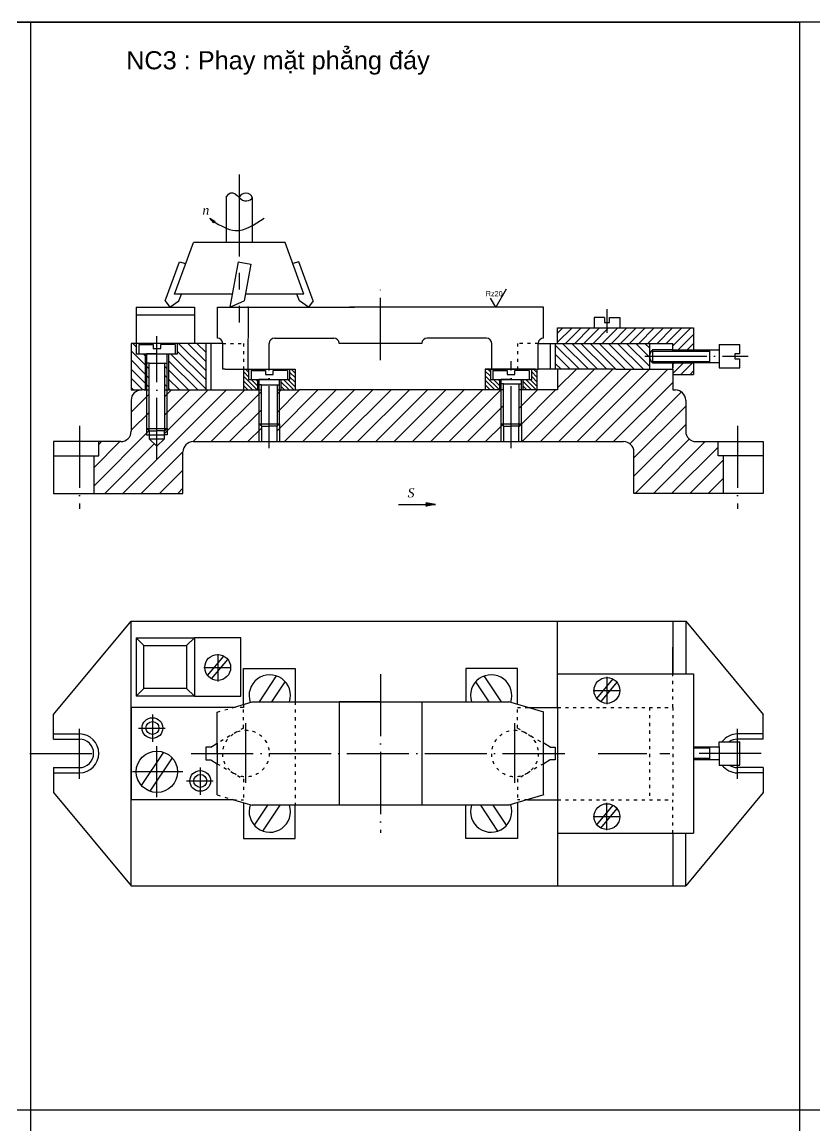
# Model space of a CAD drawing. Header units: inches. Extents: x 12 to 1202, y 8 to 849.
# Drawn here: x 604.4 to 911, y 422.1 to 848.8 of the extents above; entities that cross this region are included whole.
import ezdxf

# ---------------------------------------------------------------- set-up
doc = ezdxf.new("R2010")
doc.units = ezdxf.units.IN
doc.header["$MEASUREMENT"] = 0
for name, pattern in [('ACAD_ISO03W100', [30, 12, -18]), ('ACAD_ISO04W100', [30, 24, -3, 0, -3]), ('CENTER', [50.8, 31.75, -6.35, 6.35, -6.35])]:
    doc.linetypes.add(name, pattern=pattern)
for name, color, linetype in [('duong tam', 1, 'ACAD_ISO04W100'), ('gach VL', 4, 'Continuous'), ('kich thuoc', 3, 'Continuous'), ('net khuat', 2, 'ACAD_ISO03W100'), ('net manh', 5, 'Continuous')]:
    doc.layers.add(name, color=color, linetype=linetype)
doc.layers.add('net dam', color=7, linetype='Continuous', lineweight=30)
doc.styles.get("Standard").update_dxf_attribs({"font": 'arial.ttf'})
doc.dimstyles.get("Standard").update_dxf_attribs({"dimtxt": 0.18, "dimasz": 0.18, "dimexe": 0.18, "dimexo": 0.0625, "dimgap": 0.09, "dimtad": 0, "dimtih": 1, "dimtoh": 1, "dimdec": 4, "dimzin": 0, "dimdsep": 46, "dimtxsty": 'Standard', "dimcen": 0.09, "dimadec": 0, "dimazin": 0, "dimtfac": 1, "dimtdec": 4, "dimtofl": 0, "dimtmove": 0, "dimatfit": 3, "dimfxl": 1, "dimtolj": 1, "dimtzin": 0, "dimarcsym": 0})
pattern_1 = [(135, (-11890.9333, -1289.4559), (-1.76776695, -1.76776695), [])]
pattern_2 = [(135, (-11890.9333, -1289.4559), (-0.88388348, -0.88388348), [])]

# ---------------------------------------------------------------- blocks, each defined once
blk = doc.blocks.new('*D30')
at = {"layer": 'Defpoints', "color": 0, "transparency": 16777216}
for p in [(691.81, 738.61), (692.01, 738.61), (692.01, 714.61)]:
    blk.add_point(p, dxfattribs=at)
at = {"layer": 'kich thuoc', "color": 0, "lineweight": -2, "transparency": 16777216}
for p, q in [((691.94, 738.61), (691.63, 738.61)), ((691.81, 738.43), (691.81, 726.79)), ((691.81, 714.79), (691.81, 726.43)), ((691.94, 714.61), (691.63, 714.61))]:
    blk.add_line(p, q, dxfattribs=at)
at = {"layer": 'kich thuoc', "color": 0, "transparency": 16777216}
for points in [[(691.78, 738.43), (691.84, 738.43), (691.81, 738.61)], [(691.78, 714.79), (691.84, 714.79), (691.81, 714.61)]]:
    blk.add_solid(points, dxfattribs=at)
at = {"layer": 'kich thuoc', "color": 0, "transparency": 16777216, "insert": (691.81, 726.61), "char_height": 0.18, "attachment_point": 5}
blk.add_mtext('\\A1;12{\\H0.7x;\\S%%P0.1^ ;}', dxfattribs=at)

msp = doc.modelspace()

# ---------------------------------------------------------------- hatches: boundary and pattern name
at = {"layer": 'gach VL'}
h = msp.add_hatch(dxfattribs=at)
h.set_pattern_fill('ANSI31', color=256, scale=20)
h.set_pattern_definition([(45, (-11890.9333, -1289.4559), (-1.76776695, 1.76776695), [])])
h.paths.add_polyline_path([(864.00708, 730.61357), (856.00708, 730.61357), (811.50708, 730.61357), (811.50708, 724.61357), (829.00708, 724.61357), (830.94703, 724.61357), (856.00708, 724.61357), (856.00708, 722.11357), (864.00708, 722.11357), (864.00708, 727.61357)])
h.paths.add_polyline_path([(864.00708, 717.11357), (856.00708, 717.11357), (856.00708, 715.11357), (856.00708, 714.61357), (856.00708, 712.61357), (864.00708, 712.61357)])
h.paths.add_polyline_path([(864.00708, 722.11357), (856.00708, 722.11357), (856.00708, 721.61357), (864.00708, 721.61357)])
h.paths.add_polyline_path([(864.00708, 717.61357), (856.00708, 717.61357), (856.00708, 717.11357), (864.00708, 717.11357)])
h = msp.add_hatch(dxfattribs=at)
h.set_pattern_fill('ANSI31', color=256, scale=20, angle=90)
h.set_pattern_definition(pattern_1)
h.paths.add_polyline_path([(653.56828, 716.95371), (652.56828, 716.95371), (652.56828, 706.61357), (653.56828, 706.61357)])
h.paths.add_polyline_path([(660.56828, 716.95371), (659.56828, 716.95371), (659.56828, 706.61357), (660.56828, 706.61357)])
h.paths.add_polyline_path([(652.06828, 706.61357), (652.06828, 720.61357), (648.56828, 720.61357), (648.56828, 724.61357), (646.62413, 724.61357), (646.62413, 706.61357), (650.62413, 706.61357)])
h.paths.add_polyline_path([(661.06828, 720.61357), (661.06828, 706.61357), (675.44071, 706.61357), (675.44071, 724.61357), (664.56828, 724.61357), (664.56828, 720.61357)])
h = msp.add_hatch(dxfattribs=at)
h.set_pattern_fill('ANSI31', color=256, scale=20, angle=90)
h.set_pattern_definition(pattern_1)
h.paths.add_polyline_path([(847.00708, 724.61357), (830.94703, 724.61357), (829.00708, 724.61357), (810.57346, 724.61357), (810.57346, 714.61357), (829.00708, 714.61357), (830.94703, 714.61357), (834.00708, 714.61357), (847.00708, 714.61357)])
h = msp.add_hatch(dxfattribs=at)
h.set_pattern_fill('ANSI31', color=256, scale=40)
h.set_pattern_definition([(45, (-11890.9333, -1289.456), (-3.535534, 3.535534), [])])
edge = h.paths.add_edge_path()
edge.add_arc((670.62413, 682.61357), 4, 90, 180, ccw=False)
edge.add_line((670.62413, 686.61357), (696.00708, 686.61357))
edge.add_line((696.00708, 686.61357), (696.00708, 693.55199))
edge.add_line((696.00708, 693.55199), (696.00708, 702.76174))
edge.add_line((696.00708, 702.76174), (696.00708, 706.61357))
edge.add_line((696.00708, 706.61357), (660.56828, 706.61357))
edge.add_line((660.56828, 706.61357), (660.56828, 691.74087))
edge.add_line((660.56828, 691.74087), (660.56828, 687.74087))
edge.add_line((660.56828, 687.74087), (659.56828, 687.74087))
edge.add_line((659.56828, 687.74087), (656.56828, 684.92613))
edge.add_line((656.56828, 684.92613), (653.56828, 687.74087))
edge.add_line((653.56828, 687.74087), (652.56828, 687.74087))
edge.add_line((652.56828, 687.74087), (652.56828, 691.74087))
edge.add_line((652.56828, 691.74087), (652.56828, 706.61357))
edge.add_line((652.56828, 706.61357), (651.62413, 706.61357))
edge.add_line((651.62413, 706.61357), (650.62413, 706.61357))
edge.add_arc((650.62413, 702.61357), 4, 90, 180)
edge.add_line((646.62413, 702.61357), (646.62413, 690.61357))
edge.add_arc((642.62413, 690.61357), 4, -90, 0, ccw=False)
edge.add_line((642.62413, 686.61357), (634.12413, 686.61357))
edge.add_line((634.12413, 686.61357), (634.12413, 681.11357))
edge.add_line((634.12413, 681.11357), (632.12413, 681.11357))
edge.add_line((632.12413, 681.11357), (632.12413, 666.61357))
edge.add_line((632.12413, 666.61357), (666.62413, 666.61357))
edge.add_line((666.62413, 666.61357), (666.62413, 682.61357))
h.paths.add_polyline_path([(653.56828, 706.61357), (652.56828, 706.61357), (652.56828, 691.74087), (653.56828, 691.74087)], flags=17)
h.paths.add_polyline_path([(653.56828, 690.74087), (652.56828, 691.74087), (652.56828, 687.74087), (653.56828, 687.74087)], flags=17)
h.paths.add_polyline_path([(660.56828, 691.74087), (659.56828, 690.74087), (659.56828, 687.74087), (660.56828, 687.74087)], flags=17)
h.paths.add_polyline_path([(660.56828, 706.61357), (659.56828, 706.61357), (659.56828, 691.74087), (660.56828, 691.74087)], flags=17)
h.paths.add_polyline_path([(697.00708, 702.76174), (697.00708, 706.61357), (696.00708, 706.61357), (696.00708, 702.76174), (696.00708, 693.55199), (697.00708, 693.55199)])
h.paths.add_polyline_path([(697.00708, 692.55199), (696.00708, 693.55199), (696.00708, 686.61357), (697.00708, 686.61357)])
h.paths.add_polyline_path([(704.00708, 702.76174), (704.00708, 706.61357), (703.00708, 706.61357), (703.00708, 702.76174), (703.00708, 693.55199), (704.00708, 693.55199)])
h.paths.add_polyline_path([(704.00708, 693.55199), (703.00708, 692.55199), (703.00708, 686.61357), (704.00708, 686.61357)])
h.paths.add_polyline_path([(789.50708, 693.55199), (789.50708, 702.76174), (789.50708, 706.61357), (711.62413, 706.61357), (704.00708, 706.61357), (704.00708, 702.76174), (704.00708, 693.55199), (704.00708, 686.61357), (789.50708, 686.61357)])
h.paths.add_polyline_path([(790.50708, 702.76174), (790.50708, 706.61357), (789.50708, 706.61357), (789.50708, 702.76174), (789.50708, 693.55199), (790.50708, 693.55199)])
h.paths.add_polyline_path([(797.50708, 702.76174), (797.50708, 706.61357), (796.50708, 706.61357), (796.50708, 702.76174), (796.50708, 693.55199), (797.50708, 693.55199)])
h.paths.add_polyline_path([(790.50708, 692.55199), (789.50708, 693.55199), (789.50708, 686.61357), (790.50708, 686.61357)])
h.paths.add_polyline_path([(797.50708, 693.55199), (796.50708, 692.55199), (796.50708, 686.61357), (797.50708, 686.61357)])
edge = h.paths.add_edge_path()
edge.add_arc((857.00708, 702.61357), 4, 0, 90)
edge.add_line((857.00708, 706.61357), (856.00708, 706.61357))
edge.add_line((856.00708, 706.61357), (856.00708, 712.61357))
edge.add_line((856.00708, 712.61357), (856.00708, 714.61357))
edge.add_line((856.00708, 714.61357), (834.00708, 714.61357))
edge.add_line((834.00708, 714.61357), (830.94703, 714.61357))
edge.add_line((830.94703, 714.61357), (829.00708, 714.61357))
edge.add_line((829.00708, 714.61357), (811.50708, 714.61357))
edge.add_line((811.50708, 714.61357), (811.50708, 706.61357))
edge.add_line((811.50708, 706.61357), (797.50708, 706.61357))
edge.add_line((797.50708, 706.61357), (797.50708, 702.76174))
edge.add_line((797.50708, 702.76174), (797.50708, 693.55199))
edge.add_line((797.50708, 693.55199), (797.50708, 686.61357))
edge.add_line((797.50708, 686.61357), (837.00708, 686.61357))
edge.add_arc((837.00708, 682.61357), 4, 0, 90, ccw=False)
edge.add_line((841.00708, 682.61357), (841.00708, 666.61357))
edge.add_line((841.00708, 666.61357), (875.50708, 666.61357))
edge.add_line((875.50708, 666.61357), (875.50708, 681.11357))
edge.add_line((875.50708, 681.11357), (873.50708, 681.11357))
edge.add_line((873.50708, 681.11357), (873.50708, 686.61357))
edge.add_line((873.50708, 686.61357), (865.00708, 686.61357))
edge.add_arc((865.00708, 690.61357), 4, 180, 270, ccw=False)
edge.add_line((861.00708, 690.61357), (861.00708, 702.61357))
h = msp.add_hatch(dxfattribs=at)
h.set_pattern_fill('ANSI31', color=256, scale=10, angle=90)
h.set_pattern_definition(pattern_2)
h.paths.add_polyline_path([(695.50708, 706.61357), (695.50708, 710.61357), (692.00708, 710.61357), (692.00708, 714.61357), (690.00708, 714.61357), (690.00708, 706.61357)])
h.paths.add_polyline_path([(704.50708, 710.61357), (704.50708, 706.61357), (710.00708, 706.61357), (710.00708, 714.61357), (708.00708, 714.61357), (708.00708, 710.61357)])
h = msp.add_hatch(dxfattribs=at)
h.set_pattern_fill('ANSI31', color=256, scale=10, angle=90)
h.set_pattern_definition(pattern_2)
h.paths.add_polyline_path([(789.00708, 706.61357), (789.00708, 710.61357), (785.50708, 710.61357), (785.50708, 714.61357), (783.50708, 714.61357), (783.50708, 706.61357)])
h.paths.add_polyline_path([(798.00708, 710.61357), (798.00708, 706.61357), (803.50708, 706.61357), (803.50708, 714.61357), (801.50708, 714.61357), (801.50708, 710.61357)])
at = {"layer": 'net dam'}
h = msp.add_hatch(color=256, dxfattribs=at)
h.paths.add_polyline_path([(677.05993, 772.97593), (677.21726, 772.79482, 0.066389617), (678.49287, 771.71164), (679.04467, 771.75849)])
h.paths.add_polyline_path([(677.21726, 772.79482), (678.5905, 771.21405), (678.49287, 771.71164, -0.066389617)])
h = msp.add_hatch(color=256, dxfattribs=at)
h.paths.add_polyline_path([(761.26906, 662.32195), (760.55357, 661.69368), (764.3193, 662.32195)])
h.paths.add_polyline_path([(764.3193, 662.32195), (760.55357, 662.95022), (761.26906, 662.32195)])

# ---------------------------------------------------------------- linework, layer by layer
at = {"layer": 'duong tam', "linetype": 'CENTER'}
msp.add_line((688.37955, 789.93461), (688.37955, 732.69646), dxfattribs=at)
at = {"layer": 'duong tam'}
for p, q in [((743.00708, 718.16177), (743.00708, 746.55531)), ((830.5644, 737.80617), (830.5644, 728.72272)), ((656.56828, 679.52359), (656.56828, 727.37781)), ((700.00708, 684.03491), (700.00708, 717.70857)), ((793.50708, 684.03491), (793.50708, 717.70857)), ((845.20425, 719.61357), (885.22828, 719.61357)), ((626.62413, 692.74584), (626.62413, 660.6243)), ((881.00708, 692.74584), (881.00708, 660.6243)), ((680.07983, 604.52028), (680.07983, 593.96268)), ((674.73051, 599.32551), (685.0614, 599.32551)), ((743.00708, 596.75924), (743.00708, 535.36462)), ((830.5644, 595.65508), (830.5644, 585.09748)), ((825.21508, 590.46031), (835.54597, 590.46031)), ((654.84211, 581.11561), (654.84211, 570.558)), ((691.00708, 554.71795), (691.00708, 577.8246)), ((795.00708, 554.71795), (795.00708, 577.8246)), ((626.61538, 556.21774), (626.61538, 575.6161)), ((649.4928, 575.92084), (659.82369, 575.92084)), ((881.01583, 556.21774), (881.01583, 575.6161)), ((656.56828, 549.14905), (656.56828, 568.92668)), ((607.45957, 566.11023), (637.25539, 566.11023)), ((669.82275, 566.06193), (814.80238, 566.06193)), ((827.20425, 566.06193), (846.00708, 566.06193)), ((851.00708, 566.06193), (854.83886, 566.06193)), ((890.17164, 566.11023), (860.37582, 566.11023)), ((666.64728, 559.01949), (647.07538, 559.01949)), ((673.32235, 560.65782), (673.32235, 550.10021)), ((667.97303, 555.46304), (678.30392, 555.46304)), ((830.5644, 536.46878), (830.5644, 547.02639)), ((825.21508, 541.66356), (835.54597, 541.66356))]:
    msp.add_line(p, q, dxfattribs=at)
at = {"layer": 'kich thuoc'}
for p, q in [((791.59403, 745.54177), (787.59403, 738.61357)), ((787.59403, 738.61357), (785.59403, 742.07767))]:
    msp.add_line(p, q, dxfattribs=at)
at = {"layer": 'net dam'}
for p, q in [((1202.24895, 848.7895), (310.49895, 848.7895)), ((310.49895, 848.7895), (904.99895, 848.7895)), ((607.74895, 848.7895), (607.74895, 7.7895)), ((904.99895, 848.7895), (904.99895, 7.7895)), ((683.37955, 781.3106), (683.37955, 763.61357)), ((693.37955, 781.00745), (693.37955, 763.61357)), ((693.37955, 781.00745), (693.37955, 763.61357)), ((678.5905, 771.21405), (677.05993, 772.97593)), ((677.05993, 772.97593), (679.04467, 771.75849)), ((679.04467, 771.75849), (678.49287, 771.71164)), ((678.49287, 771.71164), (678.5905, 771.21405)), ((663.37955, 743.61357), (670.65896, 763.61357)), ((706.10015, 763.61357), (670.65896, 763.61357)), ((713.37955, 743.61357), (706.10015, 763.61357)), ((659.78504, 741.04723), (665.27737, 756.1373)), ((687.99137, 756.1373), (684.71165, 738.61357)), ((687.99137, 756.1373), (692.91179, 755.24823)), ((692.91179, 755.24823), (690.25395, 741.04723)), ((716.97407, 741.04723), (711.48173, 756.1373)), ((685.64745, 743.61357), (663.37955, 743.61357)), ((665.10592, 741.04723), (666.04, 743.61357)), ((713.37955, 743.61357), (690.73426, 743.61357)), ((711.65318, 741.04723), (710.71911, 743.61357)), ((648.5455, 738.61357), (671.0455, 738.61357)), ((648.5455, 738.61357), (648.5455, 724.61357)), ((671.0455, 738.61357), (671.0455, 724.61357)), ((680.00708, 726.61357), (680.00708, 738.61357)), ((680.00708, 738.61357), (733.00708, 738.61357)), ((755.00708, 738.61357), (731.00708, 738.61357)), ((766.07159, 738.61357), (755.00708, 738.61357)), ((806.00708, 738.61357), (766.07159, 738.61357)), ((806.00708, 726.61357), (806.00708, 738.61357)), ((648.5455, 735.61357), (671.0455, 735.61357)), ((829.5644, 734.61357), (825.5644, 734.61357)), ((825.5644, 734.61357), (825.5644, 730.61357)), ((829.5644, 734.61357), (829.5644, 732.61357)), ((831.5644, 734.61357), (835.5644, 734.61357)), ((831.5644, 732.61357), (831.5644, 734.61357)), ((835.5644, 734.61357), (835.5644, 730.61357)), ((811.50708, 724.61357), (811.50708, 730.61357)), ((811.50708, 730.61357), (856.00708, 730.61357)), ((829.5644, 732.61357), (831.5644, 732.61357)), ((856.00708, 730.61357), (864.00708, 730.61357)), ((864.00708, 730.61357), (864.00708, 727.61357)), ((702.00708, 726.61357), (719.94258, 726.61357)), ((719.94258, 726.61357), (725.00708, 726.61357)), ((766.07159, 726.61357), (761.00708, 726.61357)), ((784.00708, 726.61357), (766.07159, 726.61357)), ((811.50708, 724.61357), (811.50708, 727.61357)), ((864.00708, 727.61357), (864.00708, 721.61357)), ((682.00708, 724.61357), (646.62413, 724.61357)), ((646.62413, 724.61357), (646.62413, 706.61357)), ((656.56828, 724.61357), (648.56828, 724.61357)), ((648.56828, 724.61357), (648.56828, 720.61357)), ((656.56828, 724.61357), (655.06828, 724.61357)), ((655.06828, 724.11357), (655.06828, 722.61357)), ((655.06828, 722.61357), (658.06828, 722.61357)), ((658.06828, 722.61357), (658.06828, 724.11357)), ((664.56828, 720.61357), (664.56828, 724.61357)), ((675.44071, 724.61357), (675.44071, 706.61357)), ((677.44071, 724.61357), (677.44071, 706.61357)), ((682.00708, 714.61357), (682.00708, 724.61357)), ((682.00708, 714.61357), (682.00708, 724.61357)), ((700.00708, 714.61357), (700.00708, 724.61357)), ((759.00708, 724.61357), (727.00708, 724.61357)), ((786.00708, 714.61357), (786.00708, 724.61357)), ((804.00708, 714.61357), (804.00708, 724.61357)), ((804.00708, 724.61357), (829.00708, 724.61357)), ((808.57346, 724.61357), (808.57346, 714.61357)), ((810.57346, 724.61357), (810.57346, 714.61357)), ((829.00708, 724.61357), (830.94703, 724.61357)), ((830.94703, 724.61357), (856.00708, 724.61357)), ((847.00708, 724.61357), (847.00708, 714.61357)), ((856.00708, 722.11357), (848.1932, 722.11357)), ((848.1932, 722.11357), (848.1932, 717.11357)), ((856.00708, 721.61357), (856.00708, 724.61357)), ((856.00708, 722.11357), (856.00708, 724.11357)), ((856.00708, 722.11357), (864.00708, 722.11357)), ((856.00708, 722.11357), (856.00708, 721.61357)), ((864.00708, 722.11357), (874.00708, 722.11357)), ((870.19219, 722.11357), (870.19219, 717.11357)), ((874.00708, 724.11357), (882.00708, 724.11357)), ((874.00708, 724.11357), (874.00708, 715.11357)), ((882.00708, 720.61357), (882.00708, 724.11357)), ((648.56828, 720.61357), (664.56828, 720.61357)), ((656.56828, 720.61357), (652.56828, 720.61357)), ((652.56828, 720.61357), (652.56828, 691.74087)), ((660.56828, 691.74087), (660.56828, 720.61357)), ((848.1932, 717.11357), (856.00708, 717.11357)), ((856.00708, 714.61357), (856.00708, 717.61357)), ((856.00708, 717.61357), (856.00708, 717.11357)), ((856.00708, 717.11357), (864.00708, 717.11357)), ((856.00708, 717.11357), (856.00708, 715.11357)), ((864.00708, 717.61357), (864.00708, 712.61357)), ((874.00708, 717.11357), (864.00708, 717.11357)), ((882.00708, 720.61357), (880.00708, 720.61357)), ((880.00708, 720.61357), (880.00708, 718.61357)), ((880.00708, 718.61357), (882.00708, 718.61357)), ((882.00708, 715.11357), (882.00708, 718.61357)), ((683.00708, 714.61357), (682.00708, 714.61357)), ((683.00708, 714.61357), (699.00708, 714.61357)), ((690.00708, 714.61357), (710.00708, 714.61357)), ((690.00708, 714.61357), (690.00708, 706.61357)), ((692.00708, 714.61357), (692.00708, 710.61357)), ((698.50708, 714.11357), (698.50708, 712.61357)), ((698.50708, 712.61357), (701.50708, 712.61357)), ((699.00708, 714.61357), (700.00708, 714.61357)), ((701.50708, 712.61357), (701.50708, 714.11357)), ((708.00708, 710.61357), (708.00708, 714.61357)), ((710.00708, 714.61357), (710.00708, 706.61357)), ((786.50708, 714.61357), (783.50708, 714.61357)), ((783.50708, 714.61357), (783.50708, 706.61357)), ((783.50708, 714.61357), (803.50708, 714.61357)), ((785.50708, 714.61357), (785.50708, 710.61357)), ((787.00708, 714.61357), (786.00708, 714.61357)), ((803.00708, 714.61357), (787.00708, 714.61357)), ((792.00708, 714.11357), (792.00708, 712.61357)), ((792.00708, 712.61357), (795.00708, 712.61357)), ((795.00708, 712.61357), (795.00708, 714.11357)), ((801.50708, 710.61357), (801.50708, 714.61357)), ((803.00708, 714.61357), (804.00708, 714.61357)), ((803.50708, 714.61357), (803.50708, 706.61357)), ((829.00708, 714.61357), (804.00708, 714.61357)), ((811.50708, 714.61357), (811.50708, 706.61357)), ((830.94703, 714.61357), (829.00708, 714.61357)), ((834.00708, 714.61357), (830.94703, 714.61357)), ((834.00708, 714.61357), (856.00708, 714.61357)), ((856.00708, 714.61357), (856.00708, 712.61357)), ((856.00708, 712.61357), (864.00708, 712.61357)), ((856.00708, 712.61357), (856.00708, 706.61357)), ((874.00708, 715.11357), (882.00708, 715.11357)), ((692.00708, 710.61357), (708.00708, 710.61357)), ((700.00708, 710.61357), (696.00708, 710.61357)), ((696.00708, 710.61357), (696.00708, 702.76174)), ((704.00708, 702.76174), (704.00708, 710.61357)), ((785.50708, 710.61357), (801.50708, 710.61357)), ((793.50708, 710.61357), (789.50708, 710.61357)), ((789.50708, 710.61357), (789.50708, 702.76174)), ((797.50708, 702.76174), (797.50708, 710.61357)), ((646.62413, 706.61357), (650.62413, 706.61357)), ((651.62413, 706.61357), (650.62413, 706.61357)), ((651.62413, 706.61357), (653.56828, 706.61357)), ((659.56828, 706.61357), (697.00708, 706.61357)), ((703.00708, 706.61357), (711.62413, 706.61357)), ((790.50708, 706.61357), (711.62413, 706.61357)), ((811.50708, 706.61357), (796.50708, 706.61357)), ((856.00708, 706.61357), (857.00708, 706.61357)), ((646.62413, 702.61357), (646.62413, 690.61357)), ((696.00708, 702.76174), (696.00708, 693.55199)), ((704.00708, 693.55199), (704.00708, 702.76174)), ((789.50708, 702.76174), (789.50708, 693.55199)), ((797.50708, 693.55199), (797.50708, 702.76174)), ((861.00708, 702.61357), (861.00708, 690.61357)), ((652.56828, 691.74087), (660.56828, 691.74087)), ((653.56828, 690.74087), (652.56828, 691.74087)), ((659.56828, 690.74087), (660.56828, 691.74087)), ((696.00708, 693.55199), (704.00708, 693.55199)), ((697.00708, 692.55199), (696.00708, 693.55199)), ((697.00708, 692.55199), (700.00708, 692.55199)), ((697.00708, 692.55199), (697.00708, 686.61357)), ((703.00708, 692.55199), (700.00708, 692.55199)), ((703.00708, 692.55199), (704.00708, 693.55199)), ((703.00708, 686.61357), (703.00708, 692.55199)), ((789.50708, 693.55199), (797.50708, 693.55199)), ((790.50708, 692.55199), (789.50708, 693.55199)), ((790.50708, 692.55199), (793.50708, 692.55199)), ((790.50708, 692.55199), (790.50708, 686.61357)), ((796.50708, 692.55199), (793.50708, 692.55199)), ((796.50708, 692.55199), (797.50708, 693.55199)), ((796.50708, 686.61357), (796.50708, 692.55199)), ((653.56828, 690.74087), (656.56828, 690.74087)), ((653.56828, 690.74087), (653.56828, 687.74087)), ((653.56828, 687.74087), (659.56828, 687.74087)), ((653.56828, 687.74087), (656.56828, 684.92613)), ((659.56828, 690.74087), (656.56828, 690.74087)), ((656.56828, 684.92613), (659.56828, 687.74087)), ((659.56828, 687.74087), (659.56828, 690.74087)), ((642.62413, 686.61357), (616.62413, 686.61357)), ((616.62413, 686.61357), (616.62413, 666.61357)), ((616.62413, 686.61357), (616.62413, 682.61357)), ((634.12413, 681.11357), (634.12413, 686.61357)), ((670.62413, 686.61357), (837.00708, 686.61357)), ((865.00708, 686.61357), (891.00708, 686.61357)), ((873.50708, 681.11357), (873.50708, 686.61357)), ((891.00708, 686.61357), (891.00708, 666.61357)), ((616.62413, 681.11357), (626.62413, 681.11357)), ((626.62413, 681.11357), (632.12413, 681.11357)), ((632.12413, 681.11357), (634.12413, 681.11357)), ((666.62413, 666.61357), (666.62413, 682.61357)), ((841.00708, 666.61357), (841.00708, 682.61357)), ((875.50708, 681.11357), (873.50708, 681.11357)), ((881.00708, 681.11357), (875.50708, 681.11357)), ((875.50708, 681.11357), (875.50708, 666.61357)), ((891.00708, 681.11357), (881.00708, 681.11357)), ((666.62413, 666.61357), (666.62413, 670.61357)), ((616.62413, 666.61357), (666.62413, 666.61357)), ((891.00708, 666.61357), (841.00708, 666.61357)), ((750.00954, 662.32195), (764.3193, 662.32195)), ((760.55357, 662.95022), (761.26906, 662.32195)), ((764.3193, 662.32195), (760.55357, 662.95022)), ((764.3193, 662.32195), (760.55357, 661.69368)), ((760.55357, 661.69368), (761.26906, 662.32195)), ((616.62413, 581.11023), (646.62413, 617.23018)), ((646.62413, 617.23018), (856.00708, 617.23018)), ((646.62413, 514.89369), (646.62413, 617.23018)), ((811.50708, 591.90013), (811.50708, 617.23018)), ((856.00708, 617.23018), (856.00708, 596.90013)), ((856.00708, 617.23018), (861.00708, 617.23018)), ((861.00708, 617.23018), (861.00708, 596.90013)), ((861.00708, 617.23018), (891.00708, 581.11023)), ((648.5455, 610.75575), (671.0455, 610.75575)), ((648.5455, 610.75575), (651.5455, 607.75575)), ((648.5455, 610.75575), (648.5455, 588.25575)), ((668.0455, 607.75575), (671.0455, 610.75575)), ((671.0455, 610.75575), (671.0455, 588.25575)), ((689.0455, 610.75575), (671.0455, 610.75575)), ((671.0455, 610.75575), (671.0455, 588.25575)), ((689.0455, 588.25575), (689.0455, 610.75575)), ((651.5455, 591.25575), (651.5455, 607.75575)), ((651.5455, 607.75575), (668.0455, 607.75575)), ((668.0455, 607.75575), (668.0455, 591.25575)), ((856.00708, 596.90013), (856.00708, 607.23018)), ((676.1904, 596.18348), (682.42668, 603.74051)), ((677.73297, 594.91051), (683.96926, 602.46754)), ((690.00708, 585.05207), (690.00708, 598.90013)), ((690.00708, 598.90013), (710.00708, 598.90013)), ((710.00708, 598.90013), (710.00708, 586.06193)), ((796.00708, 598.90013), (776.00708, 598.90013)), ((776.00708, 598.90013), (776.00708, 586.06193)), ((796.00708, 585.05207), (796.00708, 598.90013)), ((696.18747, 586.06193), (702.86572, 596.0361)), ((701.00129, 586.06193), (706.18949, 593.81065)), ((785.01288, 586.06193), (779.82468, 593.81065)), ((789.8267, 586.06193), (783.14844, 596.0361)), ((811.50708, 596.90013), (846.00708, 596.90013)), ((826.67497, 587.31828), (832.91126, 594.87531)), ((828.21754, 586.04531), (834.45383, 593.60234)), ((846.00708, 596.90013), (864.00708, 596.90013)), ((864.00708, 596.90013), (864.00708, 535.22373)), ((651.5455, 591.25575), (648.5455, 588.25575)), ((668.0455, 591.25575), (651.5455, 591.25575)), ((671.0455, 588.25575), (668.0455, 591.25575)), ((811.50708, 583.90013), (811.50708, 591.90013)), ((671.0455, 588.25575), (648.5455, 588.25575)), ((671.0455, 588.25575), (689.0455, 588.25575)), ((686.11822, 583.90013), (693.41634, 586.06193)), ((693.41634, 586.06193), (792.59783, 586.06193)), ((743.00708, 586.06193), (727.00708, 586.06193)), ((806.1016, 582.06193), (792.59783, 586.06193)), ((616.62413, 571.61023), (616.62413, 581.11023)), ((686.11822, 583.90013), (646.62413, 583.90013)), ((646.62413, 583.90013), (646.62413, 548.22373)), ((679.91256, 566.06193), (679.91256, 582.06193)), ((799.89595, 583.90013), (811.50708, 583.90013)), ((805.91256, 582.11793), (805.91256, 550.00594)), ((811.50708, 583.90013), (811.50708, 548.22373)), ((891.00708, 571.61023), (891.00708, 581.11023)), ((616.62413, 571.61023), (616.62413, 573.61023)), ((616.62413, 573.61023), (626.62413, 573.61023)), ((891.00708, 573.61023), (881.00708, 573.61023)), ((891.00708, 571.61023), (891.00708, 573.61023)), ((616.62413, 571.61023), (626.62413, 571.61023)), ((677.44071, 568.56193), (675.44071, 568.56193)), ((675.44071, 568.56193), (675.44071, 563.56193)), ((677.44071, 568.56193), (679.91256, 570.00539)), ((808.57346, 568.56193), (806.1016, 570.00539)), ((808.57346, 568.56193), (810.57346, 568.56193)), ((810.57346, 568.56193), (810.57346, 563.56193)), ((864.00708, 568.61023), (874.00708, 568.61023)), ((870.19219, 568.61023), (870.19219, 563.61023)), ((874.00708, 568.61023), (874.00708, 570.61023)), ((874.00708, 570.61023), (882.00708, 570.61023)), ((874.00708, 568.61023), (874.00708, 563.61023)), ((891.00708, 571.61023), (881.00708, 571.61023)), ((882.00708, 561.61023), (882.00708, 570.61023)), ((650.59685, 553.69577), (659.21595, 566.56865)), ((653.92061, 551.47033), (662.53972, 564.34321)), ((675.44071, 563.56193), (677.44071, 563.56193)), ((677.44071, 563.56193), (679.91256, 562.11848)), ((808.57346, 563.56193), (806.1016, 562.11848)), ((810.57346, 563.56193), (808.57346, 563.56193)), ((874.00708, 563.61023), (864.00708, 563.61023)), ((874.00708, 563.61023), (874.00708, 561.61023)), ((616.62413, 560.61023), (616.62413, 551.01363)), ((616.62413, 560.61023), (626.62413, 560.61023)), ((874.00708, 561.61023), (882.00708, 561.61023)), ((891.00708, 560.61023), (881.00708, 560.61023)), ((891.00708, 560.61023), (891.00708, 551.01363)), ((616.62413, 558.61023), (626.62413, 558.61023)), ((891.00708, 558.61023), (881.00708, 558.61023)), ((616.62413, 551.01363), (646.62413, 514.89369)), ((891.00708, 551.01363), (861.00708, 514.89369)), ((686.11822, 548.22373), (646.62413, 548.22373)), ((686.11822, 548.22373), (693.41634, 546.06193)), ((690.00708, 547.0718), (690.00708, 533.22373)), ((806.1016, 550.06193), (792.59783, 546.06193)), ((796.00708, 547.0718), (796.00708, 533.22373)), ((799.89595, 548.22373), (811.50708, 548.22373)), ((811.50708, 548.22373), (811.50708, 540.22373)), ((792.59783, 546.06193), (693.41634, 546.06193)), ((694.24662, 538.31321), (699.43481, 546.06193)), ((697.57038, 536.08777), (704.24863, 546.06193)), ((710.00708, 533.22373), (710.00708, 546.06193)), ((776.00708, 533.22373), (776.00708, 546.06193)), ((788.44378, 536.08777), (781.76553, 546.06193)), ((791.76755, 538.31321), (786.57935, 546.06193)), ((826.67497, 538.52153), (832.91126, 546.07856)), ((828.21754, 537.24855), (834.45383, 544.80558)), ((811.50708, 540.22373), (811.50708, 514.89369)), ((811.50708, 535.22373), (846.00708, 535.22373)), ((846.00708, 535.22373), (864.00708, 535.22373)), ((856.00708, 535.22373), (856.00708, 514.89369)), ((861.00708, 514.89369), (861.00708, 535.22373)), ((690.00708, 533.22373), (710.00708, 533.22373)), ((796.00708, 533.22373), (776.00708, 533.22373)), ((646.62413, 514.89369), (856.00708, 514.89369)), ((856.00708, 514.89369), (861.00708, 514.89369)), ((13.24895, 428.2895), (1202.24895, 428.2895))]:
    msp.add_line(p, q, dxfattribs=at)
at = {"layer": 'net dam', "linetype": 'Continuous'}
for p, q in [((665.27737, 756.1373), (667.6833, 755.43803)), ((711.48173, 756.1373), (709.0758, 755.43803)), ((659.78504, 741.04723), (661.5597, 738.61357)), ((661.5597, 738.61357), (665.10592, 741.04723)), ((684.71165, 738.61357), (690.25395, 741.04723)), ((715.1994, 738.61357), (711.65318, 741.04723)), ((716.97407, 741.04723), (715.1994, 738.61357))]:
    msp.add_line(p, q, dxfattribs=at)
at = {"layer": 'net dam', "ltscale": 0.1}
for p, q in [((649.56828, 724.11357), (655.06828, 724.11357)), ((649.56828, 724.11357), (649.56828, 720.61357)), ((663.56828, 724.11357), (658.06828, 724.11357)), ((663.56828, 724.11357), (663.56828, 720.61357)), ((652.06828, 720.61357), (652.06828, 706.61357)), ((661.06828, 720.61357), (661.06828, 706.61357)), ((693.00708, 714.11357), (698.50708, 714.11357)), ((693.00708, 714.11357), (693.00708, 710.61357)), ((707.00708, 714.11357), (701.50708, 714.11357)), ((707.00708, 714.11357), (707.00708, 710.61357)), ((786.50708, 714.11357), (792.00708, 714.11357)), ((786.50708, 714.11357), (786.50708, 710.61357)), ((800.50708, 714.11357), (795.00708, 714.11357)), ((800.50708, 714.11357), (800.50708, 710.61357)), ((695.50708, 710.61357), (695.50708, 706.61357)), ((704.50708, 710.61357), (704.50708, 706.61357)), ((789.00708, 710.61357), (789.00708, 706.61357)), ((798.00708, 710.61357), (798.00708, 706.61357)), ((632.12413, 681.11357), (632.12413, 666.61357)), ((679.91256, 570.00539), (679.91256, 562.11848))]:
    msp.add_line(p, q, dxfattribs=at)
at = {"layer": 'net dam', "ltscale": 0.2}
for p, q in [((727.00708, 586.06193), (727.00708, 546.06193)), ((759.00708, 586.06193), (759.00708, 546.06193))]:
    msp.add_line(p, q, dxfattribs=at)
at = {"layer": 'net dam'}
for centre, radius in [((680.07983, 599.32551), 5), ((830.5644, 590.46031), 5), ((654.84211, 575.92084), 4), ((654.84211, 575.92084), 2.5), ((656.56828, 559.01949), 8), ((673.32235, 555.46304), 4), ((673.32235, 555.46304), 2.5), ((830.5644, 541.66356), 5)]:
    msp.add_circle(centre, radius, dxfattribs=at)
for centre, radius, start, end in [((680.00708, 724.61357), 2, 0, 90), ((702.00708, 724.61357), 2, 90, 180), ((725.00708, 724.61357), 2, 0, 90), ((761.00708, 724.61357), 2, 90, 180), ((784.00708, 724.61357), 2, 0, 90), ((806.00708, 724.61357), 2, 90, 180), ((850.23479, 719.61357), 3.22771, 129.23628, 230.76372), ((650.62413, 702.61357), 4, 90, 180), ((857.00708, 702.61357), 4, 0, 90), ((642.62413, 690.61357), 4, 270, 0), ((865.00708, 690.61357), 4, 180, 270), ((670.62413, 682.61357), 4, 90, 180), ((837.00708, 682.61357), 4, 0, 90), ((700.21805, 588.48693), 8, 342.3546011, 199.3182733), ((785.79611, 588.48693), 8, 340.6817267, 197.6453989), ((626.62413, 566.11023), 7.5, 0, 90), ((881.00708, 566.11023), 7.5, 90, 143.1301024), ((626.61538, 566.11023), 5.50001, 0, 90.0911632), ((881.01583, 566.11023), 5.50001, 89.9088368, 125.0969044), ((626.61538, 566.11023), 5.50001, 269.9088368, 0), ((626.62413, 566.11023), 7.5, 270, 0), ((881.00708, 566.11023), 7.5, 216.8698976, 270), ((881.01583, 566.11023), 5.50001, 234.9030956, 270.0911632), ((700.21805, 543.63693), 8, 160.6817267, 17.6453989), ((785.79611, 543.63693), 8, 162.3546011, 19.3182733)]:
    msp.add_arc(centre, radius, start, end, dxfattribs=at)
at = {"layer": 'net dam', "linetype": 'Continuous'}
for points in [[(683.37955, 781.3106), (685.18045, 782.82635), (688.37955, 781.00745), (691.24975, 779.64328), (693.37955, 781.00745), (690.94628, 782.67477), (688.37955, 781.15903)], [(678.32205, 771.82722), (686.79956, 768.23879), (698.07896, 772.97552)]]:
    msp.add_spline(points, degree=3, dxfattribs=at)
at = {"layer": 'net khuat', "ltscale": 0.1}
for p, q in [((682.00708, 724.61357), (690.00708, 724.61357)), ((690.00708, 724.61357), (690.00708, 714.61357)), ((804.00708, 724.61357), (796.00708, 724.61357)), ((796.00708, 724.61357), (796.00708, 714.61357)), ((856.00708, 583.90013), (856.00708, 596.90013)), ((690.00708, 585.05207), (690.00708, 583.90013)), ((710.00708, 586.06193), (710.00708, 546.06193)), ((679.91256, 582.06193), (686.11822, 583.90013)), ((690.00708, 583.90013), (686.11822, 583.90013)), ((690.00708, 575.90013), (690.00708, 583.90013)), ((796.00708, 575.90013), (796.00708, 583.90013)), ((796.00708, 583.90013), (799.89595, 583.90013)), ((811.50708, 583.90013), (829.00708, 583.90013)), ((829.00708, 583.90013), (856.00708, 583.90013)), ((847.00708, 583.90013), (847.00708, 548.22373)), ((856.00708, 583.90013), (856.00708, 548.22373)), ((690.00708, 575.90013), (679.91256, 570.00539)), ((796.00708, 575.90013), (806.1016, 570.00539)), ((679.91256, 562.11848), (690.00708, 556.22373)), ((806.1016, 562.11848), (796.00708, 556.22373)), ((690.00708, 556.22373), (690.00708, 548.22373)), ((796.00708, 556.22373), (796.00708, 548.22373)), ((679.91256, 550.06193), (686.11822, 548.22373)), ((686.11822, 548.22373), (690.00708, 548.22373)), ((799.89595, 548.22373), (796.00708, 548.22373)), ((811.50708, 548.22373), (829.00708, 548.22373)), ((829.00708, 548.22373), (856.00708, 548.22373)), ((856.00708, 535.22373), (856.00708, 548.22373))]:
    msp.add_line(p, q, dxfattribs=at)
at = {"layer": 'net khuat'}
for p, q in [((679.91256, 566.06193), (679.91256, 582.06193)), ((679.91256, 550.06193), (679.91256, 566.06193))]:
    msp.add_line(p, q, dxfattribs=at)
at = {"layer": 'net khuat', "ltscale": 0.1}
for centre in [(691.00708, 566.06193), (795.00708, 566.06193)]:
    msp.add_circle(centre, 9, dxfattribs=at)
at = {"layer": 'net manh'}
for p, q in [((848.1932, 721.61357), (870.19219, 721.61357)), ((653.56828, 716.95371), (652.56828, 716.95371)), ((653.56828, 690.74087), (653.56828, 716.95371)), ((653.56828, 716.95371), (659.56828, 716.95371)), ((659.56828, 716.95371), (659.56828, 690.74087)), ((659.56828, 716.95371), (660.56828, 716.95371)), ((848.1932, 717.61357), (870.19219, 717.61357)), ((697.00708, 708.55319), (696.00708, 708.55319)), ((697.00708, 702.76174), (697.00708, 708.55319)), ((697.00708, 708.55319), (703.00708, 708.55319)), ((703.00708, 708.55319), (703.00708, 702.76174)), ((703.00708, 708.55319), (704.00708, 708.55319)), ((790.50708, 708.94913), (789.50708, 708.94913)), ((790.50708, 702.76174), (790.50708, 708.94913)), ((790.50708, 708.94913), (796.50708, 708.94913)), ((796.50708, 708.94913), (796.50708, 702.76174)), ((796.50708, 708.94913), (797.50708, 708.94913)), ((697.00708, 692.55199), (697.00708, 702.76174)), ((703.00708, 702.76174), (703.00708, 692.55199)), ((790.50708, 692.55199), (790.50708, 702.76174)), ((796.50708, 702.76174), (796.50708, 692.55199)), ((696.00708, 693.55199), (696.00708, 686.61357)), ((704.00708, 693.55199), (704.00708, 686.61357)), ((789.50708, 693.55199), (789.50708, 686.61357)), ((797.50708, 693.55199), (797.50708, 686.61357)), ((870.19219, 568.11023), (864.00708, 568.11023)), ((870.19219, 564.11023), (864.00708, 564.11023))]:
    msp.add_line(p, q, dxfattribs=at)
at = {"layer": 'net manh', "ltscale": 0.1}
for p, q in [((652.56828, 691.74087), (652.56828, 689.21679)), ((660.56828, 691.74087), (660.56828, 689.21679)), ((652.56828, 689.21679), (653.56828, 689.21679)), ((653.56828, 689.21679), (659.56828, 689.21679)), ((660.56828, 689.21679), (659.56828, 689.21679))]:
    msp.add_line(p, q, dxfattribs=at)

# ---------------------------------------------------------------- texts
at = {"layer": 'kich thuoc', "attachment_point": 1}
for s, width, heights, insert, char_height in [('NC3 : Phay mặt phẳng đáy', 129.2057872, [10.82469], (644.66369, 837.53767), 7), ('Rz20', 5.0540847, [0], (783.72333, 744.82493), 2)]:
    msp.add_mtext_dynamic_manual_height_columns(s, width=width, gutter_width=1, heights=heights, dxfattribs=dict(at, insert=insert, char_height=char_height))
at = {"layer": 'net dam', "char_height": 3.5, "width": 16.9634, "attachment_point": 1}
for s, insert in [('{\\f.VnTime|b0|i1|c0|p34;n}', (674.16987, 777.87137)), ('{\\f.VnTime|b0|i1|c0|p34;S}', (753.51752, 668.57916))]:
    msp.add_mtext(s, dxfattribs=dict(at, insert=insert))

# ---------------------------------------------------------------- dimensions: what is measured, and where the dimension line sits
at = {"layer": 'kich thuoc'}
dim = msp.add_linear_dim(base=(691.81391, 738.61357), p1=(692.00708, 714.61357), p2=(692.00708, 738.61357), angle=90, text='12{\\H0.7x;\\S%%P0.1^ ;}', dimstyle='Standard', dxfattribs=at)
dim.commit()
dim.dimension.update_dxf_attribs({"geometry": '*D30', "text_midpoint": (691.81391, 726.61357)})

doc.saveas('drawing.dxf')
